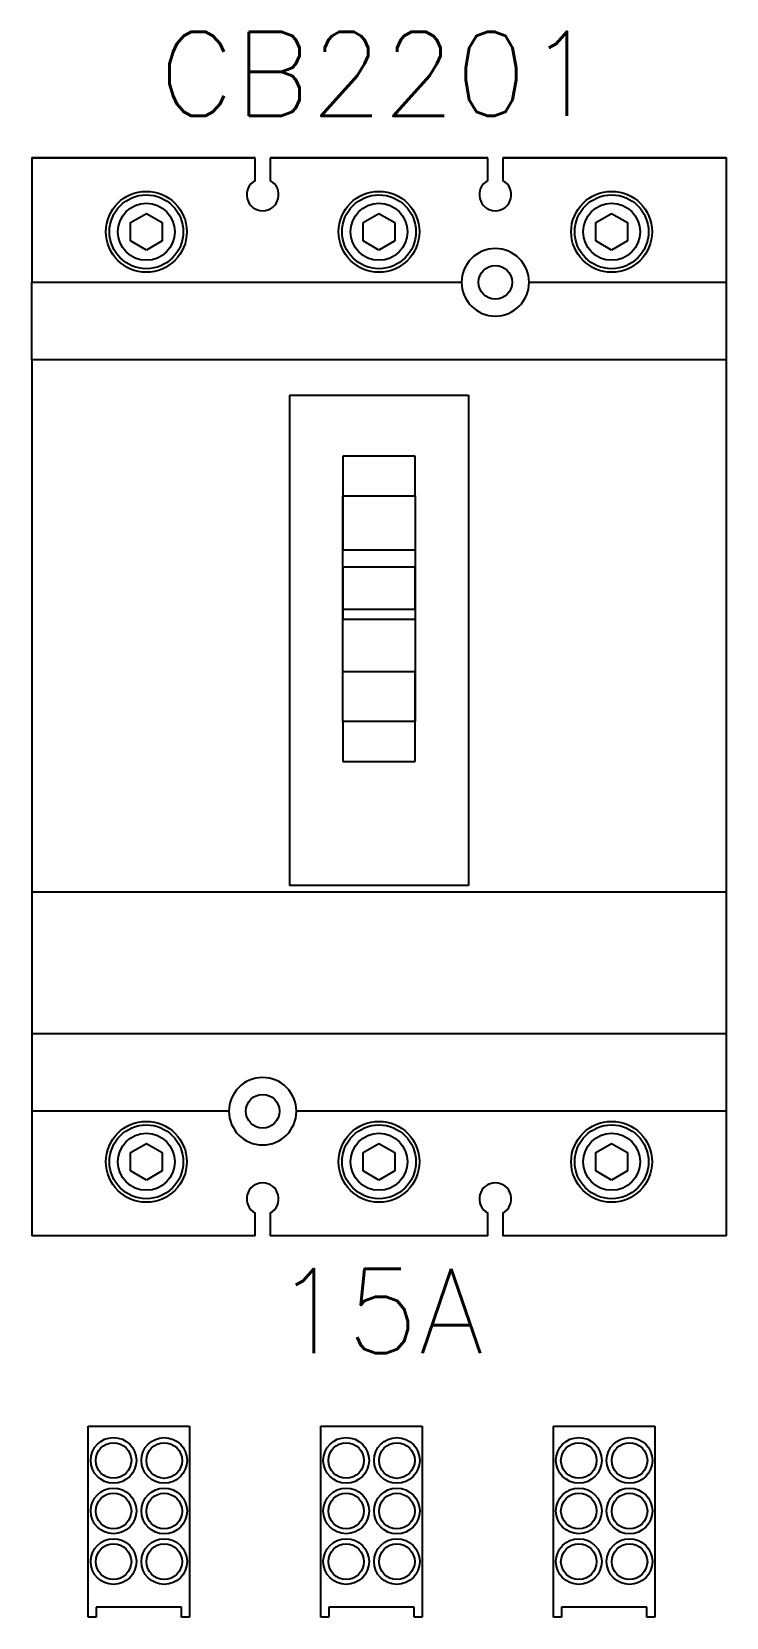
# Model space of a CAD drawing. Header units: inches. Extents: x 0 to 79.8, y 0 to 53.1.
# Drawn here: x 65.2 to 69.32, y 38.18 to 47.6 of the extents above; entities that cross this region are included whole.
import ezdxf
from ezdxf.enums import TextEntityAlignment as Align

# ---------------------------------------------------------------- set-up
doc = ezdxf.new("R2010")
doc.units = ezdxf.units.IN
doc.header["$MEASUREMENT"] = 0
for name, color, linetype in [('CONTINUOUS1', 7, 'Continuous'), ('PRTG', 130, 'Continuous'), ('PSYMS', 7, 'Continuous'), ('PTAG', 150, 'Continuous')]:
    doc.layers.add(name, color=color, linetype=linetype)
doc.styles.add('WD', font='romans.shx')

# ---------------------------------------------------------------- blocks, each defined once
blk = doc.blocks.new('HJL36015')
at = {"color": 7, "linetype": 'Continuous'}
for p, q in [((0, 6.4), (1.325, 6.4)), ((0, 6.4), (0, 5.66)), ((1.415, 6.4), (2.705, 6.4)), ((2.795, 6.4), (4.12, 6.4)), ((4.12, 6.4), (4.12, 5.66)), ((0.001, 6.399), (1.325, 6.399)), ((0.001, 6.399), (0.001, 5.66)), ((1.325, 6.2637), (1.325, 6.399)), ((1.415, 6.399), (1.415, 6.2637)), ((1.415, 6.399), (2.705, 6.399)), ((2.705, 6.2637), (2.705, 6.399)), ((2.795, 6.399), (2.795, 6.2637)), ((2.795, 6.399), (4.119, 6.399)), ((4.119, 6.399), (4.119, 5.66)), ((0.586, 6.0143), (0.68, 6.0685)), ((0.68, 6.0685), (0.774, 6.0143)), ((1.966, 6.0143), (2.06, 6.0685)), ((2.06, 6.0685), (2.154, 6.0143)), ((3.346, 6.0143), (3.44, 6.0685)), ((3.44, 6.0685), (3.534, 6.0143)), ((0.586, 5.9057), (0.586, 6.0143)), ((0.774, 6.0143), (0.774, 5.9057)), ((1.966, 5.9057), (1.966, 6.0143)), ((2.154, 6.0143), (2.154, 5.9057)), ((3.346, 5.9057), (3.346, 6.0143)), ((3.534, 6.0143), (3.534, 5.9057)), ((0.68, 5.8515), (0.586, 5.9057)), ((0.774, 5.9057), (0.68, 5.8515)), ((2.06, 5.8515), (1.966, 5.9057)), ((2.154, 5.9057), (2.06, 5.8515)), ((3.44, 5.8515), (3.346, 5.9057)), ((3.534, 5.9057), (3.44, 5.8515)), ((0, 5.66), (2.55, 5.66)), ((0, 5.2), (0, 5.66)), ((2.95, 5.66), (4.12, 5.66)), ((4.12, 5.66), (4.12, 5.2)), ((4.12, 5.2), (0, 5.2)), ((0, 5.2), (0, 2.04)), ((4.12, 5.2), (4.12, 2.04)), ((1.53, 4.99), (2.59, 4.99)), ((1.53, 4.99), (1.53, 2.08)), ((2.59, 4.99), (2.59, 2.08)), ((1.845, 4.629), (1.845, 4.3933)), ((2.275, 4.629), (1.845, 4.629)), ((2.275, 4.3933), (2.275, 4.629)), ((1.845, 4.3933), (1.845, 4.0711)), ((1.845, 4.3933), (2.275, 4.3933)), ((1.845, 3.0529), (1.845, 4.3933)), ((2.275, 4.3933), (2.275, 4.0711)), ((2.275, 4.3933), (2.275, 3.0529)), ((2.275, 4.0711), (1.845, 4.0711)), ((1.845, 3.9692), (1.845, 3.7197)), ((2.275, 3.9692), (1.845, 3.9692)), ((2.275, 3.7197), (2.275, 3.9692)), ((1.845, 3.7197), (1.845, 3.6591)), ((1.845, 3.7197), (2.275, 3.7197)), ((2.275, 3.7197), (2.275, 3.6591)), ((2.275, 3.6591), (1.845, 3.6591)), ((1.845, 3.0529), (1.845, 3.3495)), ((1.845, 3.3495), (2.275, 3.3495)), ((2.275, 3.0529), (2.275, 3.3495)), ((1.845, 3.0529), (1.845, 2.815)), ((2.275, 3.0529), (1.845, 3.0529)), ((2.275, 2.815), (2.275, 3.0529)), ((1.845, 2.815), (2.275, 2.815)), ((2.59, 2.08), (1.53, 2.08)), ((0, 2.04), (0, 0)), ((4.12, 2.04), (0, 2.04)), ((0.001, 2.04), (0.001, 1.2)), ((4.119, 2.04), (4.119, 1.2)), ((4.12, 2.04), (4.12, 0)), ((4.119, 1.2), (0.001, 1.2)), ((0.001, 1.2), (0.001, 0.74)), ((4.119, 1.2), (4.119, 0.74)), ((0.001, 0.74), (0.001, 0.001)), ((1.17, 0.74), (0.001, 0.74)), ((4.119, 0.74), (1.57, 0.74)), ((4.119, 0.74), (4.119, 0.001)), ((0.586, 0.4943), (0.68, 0.5485)), ((0.586, 0.3857), (0.586, 0.4943)), ((0.68, 0.5485), (0.774, 0.4943)), ((0.774, 0.4943), (0.774, 0.3857)), ((1.966, 0.4943), (2.06, 0.5485)), ((1.966, 0.3857), (1.966, 0.4943)), ((2.06, 0.5485), (2.154, 0.4943)), ((2.154, 0.4943), (2.154, 0.3857)), ((3.346, 0.4943), (3.44, 0.5485)), ((3.346, 0.3857), (3.346, 0.4943)), ((3.44, 0.5485), (3.534, 0.4943)), ((3.534, 0.4943), (3.534, 0.3857)), ((0.68, 0.3315), (0.586, 0.3857)), ((0.774, 0.3857), (0.68, 0.3315)), ((2.06, 0.3315), (1.966, 0.3857)), ((2.154, 0.3857), (2.06, 0.3315)), ((3.44, 0.3315), (3.346, 0.3857)), ((3.534, 0.3857), (3.44, 0.3315)), ((1.325, 0.001), (1.325, 0.1363)), ((1.415, 0.1363), (1.415, 0.001)), ((2.705, 0.001), (2.705, 0.1363)), ((2.795, 0.1363), (2.795, 0.001)), ((1.325, 0), (0, 0)), ((1.325, 0.001), (0.001, 0.001)), ((2.705, 0.001), (1.415, 0.001)), ((2.705, 0), (1.415, 0)), ((4.119, 0.001), (2.795, 0.001)), ((4.12, 0), (2.795, 0))]:
    blk.add_line(p, q, dxfattribs=at)
for centre, radius in [((0.68, 5.96), 0.24), ((0.68, 5.96), 0.219), ((0.68, 5.96), 0.169), ((2.06, 5.96), 0.24), ((2.06, 5.96), 0.219), ((2.06, 5.96), 0.169), ((3.44, 5.96), 0.24), ((3.44, 5.96), 0.219), ((3.44, 5.96), 0.169), ((2.75, 5.66), 0.1), ((1.37, 0.74), 0.1), ((0.68, 0.44), 0.24), ((0.68, 0.44), 0.219), ((2.06, 0.44), 0.24), ((2.06, 0.44), 0.219), ((3.44, 0.44), 0.24), ((3.44, 0.44), 0.219), ((0.68, 0.44), 0.169), ((2.06, 0.44), 0.169), ((3.44, 0.44), 0.169)]:
    blk.add_circle(centre, radius, dxfattribs=at)
for centre, radius, start, end in [((1.37, 6.18), 0.095, 118.27371, 61.72629), ((2.75, 6.18), 0.095, 118.27371, 61.72629), ((2.75, 5.66), 0.2, 0, 180), ((2.75, 5.66), 0.2, 180, 0), ((1.37, 0.74), 0.2, 0, 180), ((1.37, 0.74), 0.2, 180, 0), ((1.37, 0.22), 0.095, 298.27371, 241.72629), ((2.75, 0.22), 0.095, 298.27371, 241.72629)]:
    blk.add_arc(centre, radius, start, end, dxfattribs=at)
blk = doc.blocks.new('PDC3HD2')
at = {"layer": 'CONTINUOUS1'}
for p, q in [((0, 1.1351), (0.6005, 1.1351)), ((0, 0), (0, 1.1351)), ((0.6005, 1.1351), (0.6005, 0.0001)), ((1.38, 1.1351), (1.9805, 1.1351)), ((1.38, 0), (1.38, 1.1351)), ((1.9805, 1.1351), (1.9805, 0.0001)), ((2.76, 1.1351), (3.3605, 1.1351)), ((2.76, 0), (2.76, 1.1351)), ((3.3605, 1.1351), (3.3605, 0.0001)), ((0.0472, 0), (0, 0)), ((0.5533, 0.0605), (0.0472, 0.0604)), ((0.0472, 0.0604), (0.0472, 0)), ((0.5533, 0.0001), (0.5533, 0.0604)), ((0.6005, 0.0001), (0.5533, 0.0001)), ((1.4272, 0), (1.38, 0)), ((1.9333, 0.0605), (1.4272, 0.0604)), ((1.4272, 0.0604), (1.4272, 0)), ((1.9333, 0.0001), (1.9333, 0.0604)), ((1.9805, 0.0001), (1.9333, 0.0001)), ((2.8072, 0), (2.76, 0)), ((3.3133, 0.0605), (2.8072, 0.0604)), ((2.8072, 0.0604), (2.8072, 0)), ((3.3133, 0.0001), (3.3133, 0.0604)), ((3.3605, 0.0001), (3.3133, 0.0001))]:
    blk.add_line(p, q, dxfattribs=at)
for centre, radius in [((0.1502, 0.9313), 0.1356), ((0.1502, 0.9307), 0.1057), ((0.451, 0.931), 0.1356), ((0.451, 0.9304), 0.1057), ((1.5302, 0.9313), 0.1356), ((1.5302, 0.9307), 0.1057), ((1.831, 0.931), 0.1356), ((1.831, 0.9304), 0.1057), ((2.9102, 0.9313), 0.1356), ((2.9102, 0.9307), 0.1057), ((3.211, 0.931), 0.1356), ((3.211, 0.9304), 0.1057), ((0.1502, 0.6313), 0.1356), ((0.451, 0.6309), 0.1356), ((1.5302, 0.6313), 0.1356), ((1.831, 0.6309), 0.1356), ((2.9102, 0.6313), 0.1356), ((3.211, 0.6309), 0.1356), ((0.1502, 0.6307), 0.1057), ((0.451, 0.6303), 0.1057), ((1.5302, 0.6307), 0.1057), ((1.831, 0.6303), 0.1057), ((2.9102, 0.6307), 0.1057), ((3.211, 0.6303), 0.1057), ((0.1502, 0.3305), 0.1356), ((0.1502, 0.3299), 0.1057), ((0.451, 0.3307), 0.1356), ((0.451, 0.3301), 0.1057), ((1.5302, 0.3305), 0.1356), ((1.5302, 0.3299), 0.1057), ((1.831, 0.3307), 0.1356), ((1.831, 0.3301), 0.1057), ((2.9102, 0.3305), 0.1356), ((2.9102, 0.3299), 0.1057), ((3.211, 0.3307), 0.1356), ((3.211, 0.3301), 0.1057)]:
    blk.add_circle(centre, radius, dxfattribs=at)

msp = doc.modelspace()

# ---------------------------------------------------------------- block references
at = {"layer": 'PSYMS'}
ref = msp.add_blockref('HJL36015', (65.19575, 40.4475), dxfattribs=at)
ref.add_attrib('P_TAG1', 'CB2201', dxfattribs={"layer": 'PTAG', "height": 0.5, "style": 'WD', "flags": 8}).set_placement((67.25575, 47.34502), align=Align.MIDDLE_CENTER)
ref.add_attrib('RATING1', '15A', dxfattribs={"layer": 'PRTG', "height": 0.5, "style": 'WD', "flags": 8}).set_placement((67.25575, 39.75183), align=Align.CENTER)
msp.add_blockref('PDC3HD2', (65.53085, 38.18392), dxfattribs=at)

doc.saveas('drawing.dxf')
